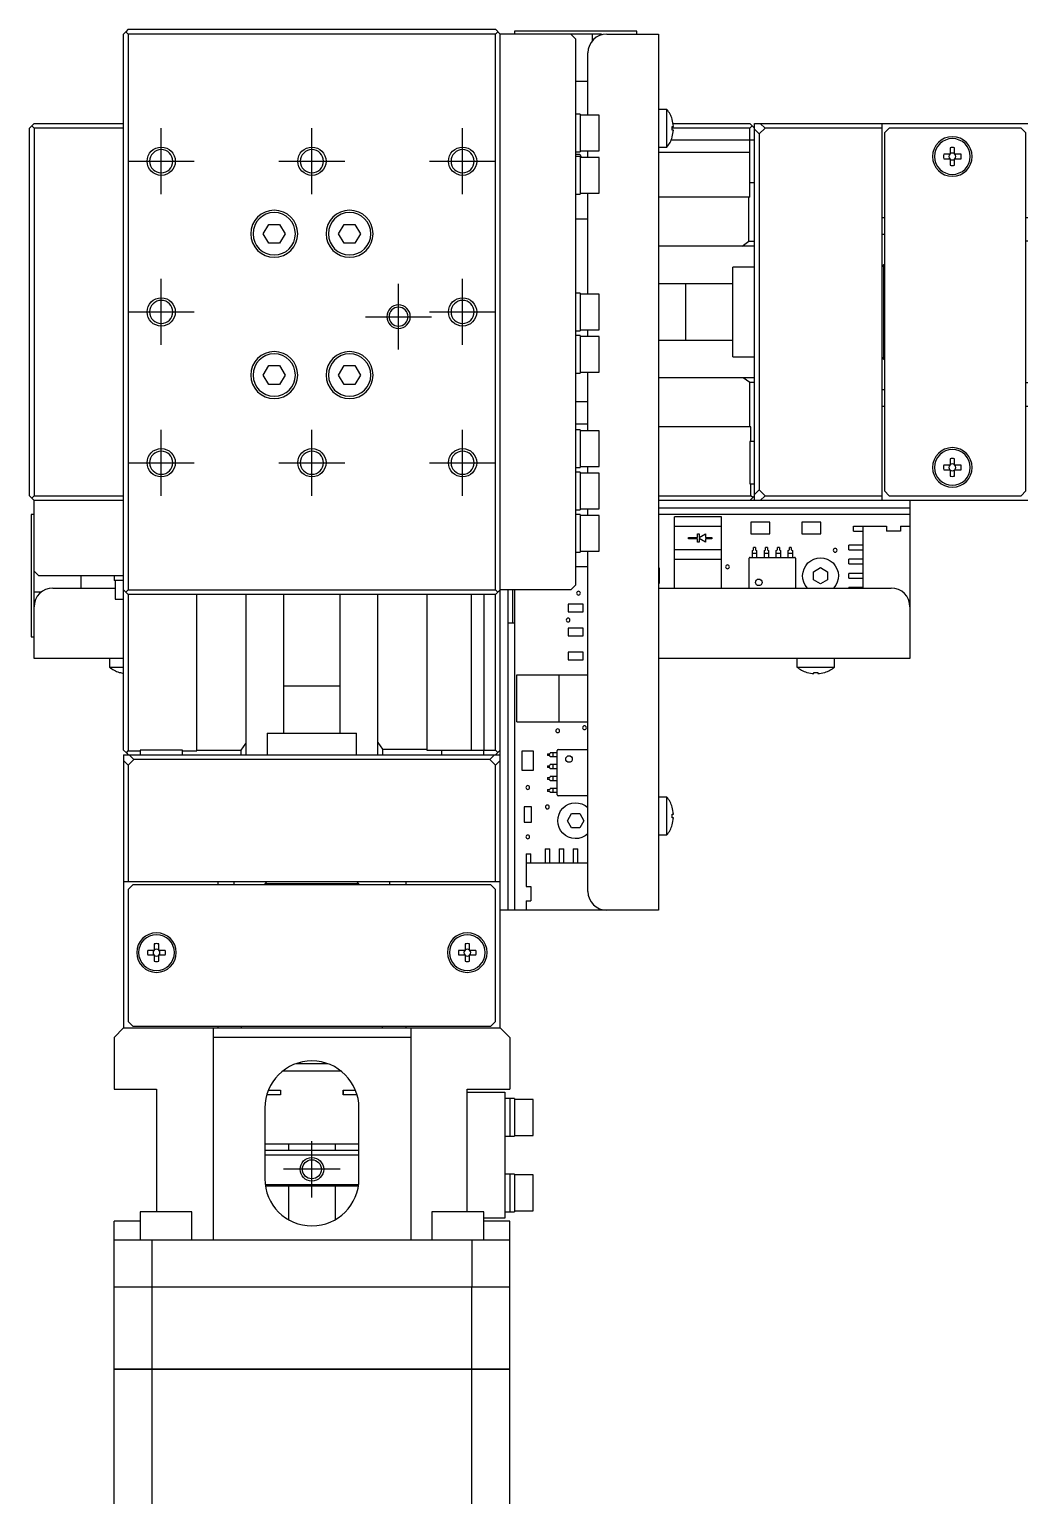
# Model space of a CAD drawing. Extents: x 0 to 869, y -8 to 525.
# Drawn here: x 115.8 to 221.8, y 258.3 to 413.9 of the extents above; entities that cross this region are included whole.
import ezdxf

# ---------------------------------------------------------------- set-up
doc = ezdxf.new("R2010")
doc.units = 0
doc.header["$LTSCALE"] = 0.5
doc.linetypes.add('CENTER', pattern=[50.8, 31.75, -6.35, 6.35, -6.35])
for name, color, linetype in [('MSM_CENTER', 1, 'CENTER'), ('MSM_CONTINUOUS', 7, 'CONTINUOUS'), ('MSM_NARROW', 5, 'CONTINUOUS')]:
    doc.layers.add(name, color=color, linetype=linetype)

msp = doc.modelspace()

# ---------------------------------------------------------------- linework, layer by layer
at = {"layer": 'MSM_CENTER'}
for p, q in [((129.78, 396.41), (129.78, 403.41)), ((145.78, 396.41), (145.78, 403.41)), ((161.78, 396.41), (161.78, 403.41)), ((126.28, 399.91), (133.28, 399.91)), ((142.28, 399.91), (149.28, 399.91)), ((158.28, 399.91), (165.28, 399.91)), ((129.78, 380.41), (129.78, 387.41)), ((154.98, 379.91), (154.98, 386.91)), ((161.78, 380.41), (161.78, 387.41)), ((126.28, 383.91), (133.28, 383.91)), ((151.48, 383.41), (158.48, 383.41)), ((158.28, 383.91), (165.28, 383.91)), ((129.78, 364.41), (129.78, 371.41)), ((145.78, 364.41), (145.78, 371.41)), ((161.78, 364.41), (161.78, 371.41)), ((126.28, 367.91), (133.28, 367.91)), ((142.28, 367.91), (149.28, 367.91)), ((158.28, 367.91), (165.28, 367.91)), ((145.78, 289.91), (145.78, 295.91)), ((148.78, 292.91), (142.78, 292.91))]:
    msp.add_line(p, q, dxfattribs=at)
at = {"layer": 'MSM_CONTINUOUS'}
for p, q in [((126.03, 413.66), (125.78, 413.41)), ((125.78, 337.41), (125.78, 413.41)), ((126.28, 413.91), (126.03, 413.66)), ((126.28, 413.41), (126.03, 413.66)), ((126.28, 413.91), (165.28, 413.91)), ((165.28, 413.41), (126.28, 413.41)), ((126.28, 413.41), (126.28, 354.41)), ((165.78, 413.41), (165.28, 413.91)), ((165.53, 413.66), (165.28, 413.41)), ((165.28, 354.41), (165.28, 413.41)), ((176.53, 413.41), (165.78, 413.41)), ((165.78, 307.91), (165.78, 413.41)), ((180.28, 413.71), (167.28, 413.71)), ((167.28, 413.71), (167.28, 413.41)), ((173.78, 412.91), (173.28, 413.41)), ((173.78, 412.91), (173.78, 354.91)), ((175.53, 413.41), (175.53, 412.67)), ((176.53, 413.33), (176.53, 413.41)), ((177.08, 413.41), (182.58, 413.41)), ((180.28, 413.41), (180.28, 413.71)), ((182.58, 413.41), (182.58, 320.41)), ((175.08, 404.81), (175.08, 411.41)), ((173.78, 408.41), (175.08, 408.41)), ((174.28, 404.91), (173.78, 404.91)), ((174.28, 404.91), (174.28, 400.91)), ((176.28, 404.81), (174.28, 404.81)), ((176.28, 401.01), (176.28, 404.81)), ((183.48, 405.41), (182.58, 405.41)), ((183.48, 401.41), (183.48, 405.41)), ((116.28, 403.91), (115.78, 403.41)), ((115.78, 364.41), (115.78, 403.41)), ((116.03, 403.66), (116.28, 403.41)), ((116.28, 403.91), (125.78, 403.91)), ((116.28, 403.41), (116.28, 364.41)), ((125.78, 403.41), (116.28, 403.41)), ((184.03, 404.34), (184.03, 404.36)), ((184.03, 403.61), (184.16, 403.61)), ((184.03, 403.21), (184.03, 403.61)), ((192.28, 403.41), (184.03, 403.41)), ((184.16, 403.21), (184.03, 403.21)), ((184.13, 403.91), (192.28, 403.91)), ((192.53, 403.66), (192.28, 403.91)), ((192.28, 403.41), (192.53, 403.66)), ((192.28, 402.17), (192.28, 403.41)), ((192.78, 403.41), (192.53, 403.66)), ((192.78, 403.91), (221.78, 403.91)), ((192.78, 363.91), (192.78, 403.91)), ((193.28, 402.8), (192.78, 403.3)), ((193.89, 403.41), (193.28, 402.8)), ((193.39, 403.91), (193.89, 403.41)), ((206.28, 403.41), (193.89, 403.41)), ((206.28, 403.91), (206.28, 363.91)), ((207.08, 403.41), (206.58, 402.91)), ((221.08, 403.41), (207.08, 403.41)), ((221.58, 402.91), (221.08, 403.41)), ((183.93, 402.17), (192.28, 402.17)), ((184.03, 402.46), (184.03, 402.48)), ((192.28, 396.11), (192.28, 402.16)), ((192.78, 402.16), (192.28, 402.16)), ((193.28, 402.8), (193.28, 365.02)), ((206.58, 402.91), (206.58, 364.91)), ((221.58, 364.91), (221.58, 402.91)), ((173.78, 400.91), (174.28, 400.91)), ((173.78, 400.66), (174.21, 400.66)), ((174.28, 400.41), (173.78, 400.41)), ((174.21, 400.66), (174.41, 400.31)), ((174.28, 401.01), (176.28, 401.01)), ((174.28, 400.41), (174.28, 396.41)), ((176.28, 400.31), (174.28, 400.31)), ((175.08, 400.31), (175.08, 401.01)), ((176.28, 396.51), (176.28, 400.31)), ((182.58, 401.41), (183.48, 401.41)), ((192.28, 400.85), (182.58, 400.85)), ((213.54, 400.65), (212.86, 400.65)), ((212.86, 400.17), (213.54, 400.17)), ((213.54, 401.33), (213.54, 400.65)), ((213.54, 400.17), (213.54, 399.49)), ((214.02, 400.65), (214.02, 401.33)), ((214.7, 400.65), (214.02, 400.65)), ((214.02, 399.49), (214.02, 400.17)), ((214.02, 400.17), (214.7, 400.17)), ((192.28, 397.66), (192.78, 397.66)), ((173.78, 396.41), (174.28, 396.41)), ((174.28, 396.51), (176.28, 396.51)), ((175.08, 385.81), (175.08, 396.51)), ((192.28, 396.11), (182.58, 396.11)), ((192.18, 391.41), (192.18, 396.11)), ((173.78, 393.81), (175.08, 393.81)), ((206.58, 393.91), (206.28, 393.91)), ((221.78, 393.91), (221.58, 393.91)), ((140.62, 392.21), (141.2, 393.21)), ((141.2, 393.21), (142.35, 393.21)), ((142.35, 393.21), (142.93, 392.21)), ((148.62, 392.21), (149.2, 393.21)), ((149.2, 393.21), (150.35, 393.21)), ((150.35, 393.21), (150.93, 392.21)), ((141.2, 391.21), (140.62, 392.21)), ((142.35, 391.21), (141.2, 391.21)), ((142.93, 392.21), (142.35, 391.21)), ((149.2, 391.21), (148.62, 392.21)), ((150.35, 391.21), (149.2, 391.21)), ((150.93, 392.21), (150.35, 391.21)), ((192.78, 390.91), (182.58, 390.91)), ((191.47, 390.91), (192.18, 391.41)), ((192.18, 391.41), (192.78, 391.41)), ((206.28, 392.16), (206.58, 392.16)), ((221.78, 391.41), (221.58, 391.41)), ((190.48, 379.16), (190.48, 388.66)), ((192.78, 388.66), (190.48, 388.66)), ((206.48, 388.91), (206.28, 388.71)), ((206.48, 388.91), (206.48, 378.91)), ((206.58, 388.91), (206.48, 388.91)), ((190.48, 386.91), (182.58, 386.91)), ((185.48, 380.91), (185.48, 386.91)), ((174.28, 385.91), (173.78, 385.91)), ((174.28, 385.91), (174.28, 381.91)), ((176.28, 385.81), (174.28, 385.81)), ((176.28, 382.01), (176.28, 385.81)), ((173.78, 381.91), (174.28, 381.91)), ((174.28, 381.41), (173.78, 381.41)), ((174.28, 382.01), (176.28, 382.01)), ((174.28, 381.41), (174.28, 377.41)), ((175.08, 381.31), (175.08, 382.01)), ((176.28, 381.31), (174.28, 381.31)), ((176.28, 377.51), (176.28, 381.31)), ((182.58, 380.91), (190.48, 380.91)), ((140.62, 377.21), (141.2, 378.21)), ((141.2, 378.21), (142.35, 378.21)), ((142.35, 378.21), (142.93, 377.21)), ((148.62, 377.21), (149.2, 378.21)), ((149.2, 378.21), (150.35, 378.21)), ((150.35, 378.21), (150.93, 377.21)), ((190.48, 379.16), (192.78, 379.16)), ((206.28, 379.11), (206.48, 378.91)), ((206.48, 378.91), (206.58, 378.91)), ((141.2, 376.21), (140.62, 377.21)), ((142.93, 377.21), (142.35, 376.21)), ((149.2, 376.21), (148.62, 377.21)), ((150.93, 377.21), (150.35, 376.21)), ((173.78, 377.41), (174.28, 377.41)), ((174.28, 377.51), (176.28, 377.51)), ((175.08, 371.31), (175.08, 377.51)), ((192.78, 376.91), (182.58, 376.91)), ((192.28, 376.41), (191.57, 376.91)), ((142.35, 376.21), (141.2, 376.21)), ((150.35, 376.21), (149.2, 376.21)), ((192.28, 371.71), (192.28, 376.41)), ((192.78, 376.41), (192.28, 376.41)), ((206.58, 375.66), (206.28, 375.66)), ((221.58, 376.41), (221.78, 376.41)), ((173.78, 374.41), (175.08, 374.41)), ((206.28, 373.91), (206.58, 373.91)), ((221.58, 373.91), (221.78, 373.91)), ((175.08, 372.01), (173.78, 372.01)), ((174.28, 371.41), (173.78, 371.41)), ((174.28, 371.41), (174.28, 367.41)), ((176.28, 371.31), (174.28, 371.31)), ((176.28, 367.51), (176.28, 371.31)), ((192.38, 371.71), (182.58, 371.71)), ((192.38, 370.16), (192.38, 371.71)), ((192.28, 370.16), (192.28, 365.66)), ((192.78, 370.16), (192.28, 370.16)), ((173.78, 367.41), (174.28, 367.41)), ((174.28, 367.51), (176.28, 367.51)), ((175.08, 366.81), (175.08, 367.51)), ((213.54, 367.65), (212.86, 367.65)), ((213.54, 368.33), (213.54, 367.65)), ((214.02, 367.65), (214.02, 368.33)), ((214.7, 367.65), (214.02, 367.65)), ((174.28, 366.91), (173.78, 366.91)), ((174.28, 366.91), (174.28, 362.91)), ((176.28, 366.81), (174.28, 366.81)), ((176.28, 363.01), (176.28, 366.81)), ((212.86, 367.17), (213.54, 367.17)), ((213.54, 367.17), (213.54, 366.49)), ((214.02, 367.17), (214.7, 367.17)), ((214.02, 366.49), (214.02, 367.17)), ((115.78, 364.41), (116.28, 363.91)), ((116.28, 364.41), (116.03, 364.16)), ((116.28, 364.41), (125.78, 364.41)), ((182.58, 364.41), (192.38, 364.41)), ((192.28, 365.66), (192.78, 365.66)), ((192.28, 363.91), (192.78, 364.41)), ((192.38, 364.41), (192.38, 365.66)), ((192.58, 364.21), (192.38, 364.41)), ((192.78, 364.52), (193.28, 365.02)), ((193.28, 365.02), (193.89, 364.41)), ((193.89, 364.41), (193.39, 363.91)), ((193.89, 364.41), (206.28, 364.41)), ((206.58, 364.91), (207.08, 364.41)), ((207.08, 364.41), (221.08, 364.41)), ((221.08, 364.41), (221.58, 364.91)), ((116.28, 347.11), (116.28, 363.91)), ((125.78, 363.91), (116.28, 363.91)), ((173.78, 362.91), (174.28, 362.91)), ((174.28, 363.01), (176.28, 363.01)), ((175.08, 362.31), (175.08, 363.01)), ((221.78, 363.91), (182.58, 363.91)), ((182.58, 363.11), (209.28, 363.11)), ((209.28, 363.91), (209.28, 347.11)), ((116.28, 362.41), (115.98, 362.41)), ((115.98, 362.41), (115.98, 349.41)), ((174.28, 362.41), (173.78, 362.41)), ((174.28, 362.41), (174.28, 358.41)), ((176.28, 362.31), (174.28, 362.31)), ((176.28, 358.51), (176.28, 362.31)), ((209.28, 362.41), (182.58, 362.41)), ((189.28, 362.16), (184.28, 362.16)), ((184.28, 354.61), (184.28, 362.16)), ((184.28, 361.16), (189.28, 361.16)), ((189.28, 354.61), (189.28, 362.16)), ((192.4, 361.61), (192.4, 360.36)), ((194.4, 361.61), (192.4, 361.61)), ((194.4, 360.36), (194.4, 361.61)), ((197.8, 361.61), (197.8, 360.36)), ((199.8, 361.61), (197.8, 361.61)), ((199.8, 360.36), (199.8, 361.61)), ((203.28, 360.66), (203.28, 361.16)), ((203.28, 361.16), (206.78, 361.16)), ((204.28, 361.16), (204.28, 354.61)), ((206.78, 361.16), (206.78, 360.66)), ((208.28, 361.16), (208.28, 360.66)), ((208.28, 361.16), (209.28, 361.16)), ((185.78, 359.98), (186.73, 359.98)), ((185.78, 359.83), (185.78, 359.98)), ((186.73, 359.83), (185.78, 359.83)), ((186.73, 360.36), (186.88, 360.36)), ((186.73, 359.98), (186.73, 360.36)), ((186.73, 359.46), (186.73, 359.83)), ((186.88, 360.36), (186.88, 359.97)), ((186.88, 359.97), (187.56, 360.36)), ((187.56, 359.46), (186.88, 359.85)), ((186.88, 359.85), (186.88, 359.46)), ((187.56, 360.36), (187.56, 359.98)), ((187.56, 359.98), (188.26, 359.98)), ((188.26, 359.83), (187.56, 359.83)), ((187.56, 359.83), (187.56, 359.46)), ((188.26, 359.98), (188.26, 359.83)), ((192.4, 360.36), (194.4, 360.36)), ((197.8, 360.36), (199.8, 360.36)), ((203.28, 360.66), (204.28, 360.66)), ((208.28, 360.66), (206.78, 360.66)), ((173.78, 358.41), (174.28, 358.41)), ((174.28, 358.51), (176.28, 358.51)), ((175.08, 322.41), (175.08, 358.51)), ((189.28, 358.66), (184.28, 358.66)), ((186.88, 359.46), (186.73, 359.46)), ((192.55, 358.59), (192.67, 358.66)), ((192.55, 357.86), (192.55, 358.59)), ((192.55, 358.3), (192.98, 358.3)), ((192.67, 358.66), (192.67, 358.91)), ((192.87, 358.91), (192.67, 358.91)), ((192.87, 358.91), (192.87, 358.66)), ((192.87, 358.66), (192.98, 358.59)), ((192.98, 358.59), (192.98, 357.86)), ((193.82, 358.59), (193.94, 358.66)), ((193.82, 357.86), (193.82, 358.59)), ((193.82, 358.3), (194.25, 358.3)), ((194.14, 358.91), (193.94, 358.91)), ((193.94, 358.66), (193.94, 358.91)), ((194.14, 358.91), (194.14, 358.66)), ((194.14, 358.66), (194.25, 358.59)), ((194.25, 358.59), (194.25, 357.86)), ((195.09, 358.59), (195.21, 358.66)), ((195.09, 357.86), (195.09, 358.59)), ((195.09, 358.3), (195.52, 358.3)), ((195.41, 358.91), (195.21, 358.91)), ((195.21, 358.66), (195.21, 358.91)), ((195.41, 358.91), (195.41, 358.66)), ((195.41, 358.66), (195.52, 358.59)), ((195.52, 358.59), (195.52, 357.86)), ((196.36, 358.59), (196.48, 358.66)), ((196.36, 357.86), (196.36, 358.59)), ((196.36, 358.3), (196.79, 358.3)), ((196.68, 358.91), (196.48, 358.91)), ((196.48, 358.66), (196.48, 358.91)), ((196.68, 358.91), (196.68, 358.66)), ((196.68, 358.66), (196.79, 358.59)), ((196.79, 358.59), (196.79, 357.86)), ((202.78, 358.66), (202.78, 359.16)), ((204.28, 359.16), (202.78, 359.16)), ((202.78, 358.66), (204.28, 358.66)), ((173.78, 356.91), (175.08, 356.91)), ((182.69, 356.71), (182.58, 356.71)), ((182.69, 355.11), (182.69, 356.71)), ((184.28, 357.66), (189.28, 357.66)), ((192.22, 354.61), (192.22, 357.76)), ((192.32, 357.86), (197.02, 357.86)), ((197.12, 357.76), (197.12, 354.61)), ((199.03, 356.34), (199.78, 356.78)), ((199.78, 356.78), (200.53, 356.34)), ((202.78, 357.16), (202.78, 357.66)), ((204.28, 357.66), (202.78, 357.66)), ((202.78, 357.16), (204.28, 357.16)), ((116.28, 356.41), (116.78, 355.91)), ((125.78, 355.91), (116.78, 355.91)), ((121.28, 354.61), (121.28, 355.91)), ((124.78, 355.91), (124.78, 355.41)), ((125.78, 355.41), (124.78, 355.41)), ((124.88, 355.41), (124.88, 353.41)), ((173.28, 354.41), (173.78, 354.91)), ((182.58, 355.11), (182.69, 355.11)), ((199.03, 355.48), (199.03, 356.34)), ((199.78, 355.04), (199.03, 355.48)), ((200.53, 355.48), (199.78, 355.04)), ((200.53, 356.34), (200.53, 355.48)), ((202.78, 355.66), (202.78, 356.16)), ((204.28, 356.16), (202.78, 356.16)), ((202.78, 355.66), (204.28, 355.66)), ((117.01, 354.16), (116.28, 354.16)), ((118.28, 354.61), (124.88, 354.61)), ((124.88, 353.41), (125.78, 353.41)), ((125.78, 354.41), (126.03, 354.16)), ((126.03, 354.16), (126.28, 354.41)), ((126.03, 354.16), (126.28, 353.91)), ((126.28, 354.41), (165.28, 354.41)), ((126.28, 353.91), (126.28, 337.31)), ((165.28, 353.91), (126.28, 353.91)), ((133.58, 337.31), (133.58, 353.91)), ((138.78, 353.91), (138.78, 336.91)), ((142.78, 353.91), (142.78, 339.21)), ((148.78, 339.21), (148.78, 353.91)), ((152.78, 336.91), (152.78, 353.91)), ((157.98, 353.91), (157.98, 337.41)), ((162.72, 337.41), (162.72, 353.91)), ((164.04, 353.91), (164.04, 337.41)), ((165.28, 354.41), (165.53, 354.16)), ((165.28, 353.91), (165.78, 354.41)), ((165.28, 337.41), (165.28, 353.91)), ((173.28, 354.41), (165.78, 354.41)), ((166.58, 354.41), (166.58, 320.41)), ((167.08, 354.41), (167.08, 350.91)), ((167.28, 354.41), (167.28, 320.41)), ((182.58, 354.61), (207.28, 354.61)), ((202.78, 354.61), (202.78, 354.66)), ((204.28, 354.66), (202.78, 354.66)), ((172.98, 352.88), (172.98, 352.08)), ((174.58, 352.88), (172.98, 352.88)), ((172.98, 352.08), (174.58, 352.08)), ((174.58, 352.08), (174.58, 352.88)), ((166.58, 350.91), (167.28, 350.91)), ((172.98, 350.34), (172.98, 349.54)), ((174.58, 350.34), (172.98, 350.34)), ((174.58, 349.54), (174.58, 350.34)), ((115.98, 349.41), (116.28, 349.41)), ((172.98, 349.54), (174.58, 349.54)), ((125.78, 347.11), (116.28, 347.11)), ((124.28, 347.11), (124.28, 346.21)), ((172.98, 347.8), (172.98, 347)), ((174.58, 347.8), (172.98, 347.8)), ((174.58, 347), (174.58, 347.8)), ((209.28, 347.11), (182.58, 347.11)), ((197.28, 347.11), (197.28, 346.21)), ((201.28, 346.21), (201.28, 347.11)), ((124.28, 346.21), (125.78, 346.21)), ((125.33, 345.65), (125.35, 345.65)), ((172.98, 347), (174.58, 347)), ((197.28, 346.21), (201.28, 346.21)), ((198.33, 345.65), (198.35, 345.65)), ((199.08, 345.65), (199.48, 345.65)), ((199.08, 345.52), (199.08, 345.65)), ((199.48, 345.65), (199.48, 345.52)), ((200.21, 345.65), (200.23, 345.65)), ((142.78, 344.21), (148.78, 344.21)), ((167.53, 340.41), (167.53, 345.41)), ((167.53, 345.41), (175.08, 345.41)), ((172.03, 340.41), (172.03, 345.41)), ((167.53, 340.41), (175.08, 340.41)), ((138.28, 337.41), (138.78, 338.12)), ((141.03, 339.21), (150.53, 339.21)), ((141.03, 339.21), (141.03, 336.91)), ((150.53, 336.91), (150.53, 339.21)), ((152.78, 338.22), (153.28, 337.51)), ((125.78, 337.41), (126.08, 337.11)), ((125.78, 336.91), (165.78, 336.91)), ((125.78, 336.91), (125.78, 307.91)), ((126.28, 335.8), (125.78, 336.3)), ((126.08, 337.11), (126.28, 337.31)), ((126.08, 337.11), (126.28, 336.91)), ((126.28, 337.31), (127.53, 337.31)), ((126.89, 336.41), (126.28, 335.8)), ((126.39, 336.91), (126.89, 336.41)), ((164.66, 336.41), (126.89, 336.41)), ((132.03, 337.41), (127.53, 337.41)), ((127.53, 337.41), (127.53, 336.91)), ((132.03, 336.91), (132.03, 337.41)), ((132.03, 337.31), (133.58, 337.31)), ((133.58, 337.41), (138.28, 337.41)), ((138.28, 336.91), (138.28, 337.41)), ((153.28, 337.51), (153.28, 336.91)), ((153.28, 337.51), (157.98, 337.51)), ((157.98, 337.41), (164.03, 337.41)), ((159.53, 337.41), (159.53, 336.91)), ((164.03, 336.91), (164.03, 337.41)), ((164.04, 337.41), (165.28, 337.41)), ((164.66, 336.41), (165.16, 336.91)), ((165.28, 335.8), (164.66, 336.41)), ((165.28, 337.41), (165.53, 337.16)), ((165.28, 336.91), (165.53, 337.16)), ((165.78, 336.3), (165.28, 335.8)), ((165.53, 337.16), (165.78, 337.41)), ((169.32, 337.28), (168.07, 337.28)), ((168.07, 337.28), (168.07, 335.28)), ((169.32, 335.28), (169.32, 337.28)), ((170.78, 337.02), (171.03, 337.02)), ((170.78, 337.02), (170.78, 336.82)), ((171.03, 336.82), (170.78, 336.82)), ((171.03, 337.02), (171.09, 337.13)), ((171.09, 336.7), (171.03, 336.82)), ((171.83, 337.13), (171.09, 337.13)), ((171.83, 336.7), (171.09, 336.7)), ((171.39, 336.7), (171.39, 337.13)), ((171.83, 332.66), (171.83, 337.36)), ((171.93, 337.46), (175.08, 337.46)), ((126.28, 335.8), (126.28, 323.41)), ((165.28, 323.41), (165.28, 335.8)), ((168.07, 335.28), (169.32, 335.28)), ((170.78, 335.75), (170.78, 335.55)), ((170.78, 335.75), (171.03, 335.75)), ((171.03, 335.55), (170.78, 335.55)), ((171.03, 335.75), (171.09, 335.86)), ((171.09, 335.43), (171.03, 335.55)), ((171.83, 335.86), (171.09, 335.86)), ((171.83, 335.43), (171.09, 335.43)), ((171.39, 335.43), (171.39, 335.86)), ((170.78, 334.48), (170.78, 334.28)), ((170.78, 334.48), (171.03, 334.48)), ((171.03, 334.28), (170.78, 334.28)), ((170.78, 333.21), (171.03, 333.21)), ((170.78, 333.21), (170.78, 333.01)), ((171.03, 334.48), (171.09, 334.59)), ((171.09, 334.16), (171.03, 334.28)), ((171.03, 333.21), (171.09, 333.32)), ((171.83, 334.59), (171.09, 334.59)), ((171.83, 334.16), (171.09, 334.16)), ((171.83, 333.32), (171.09, 333.32)), ((171.39, 334.16), (171.39, 334.59)), ((171.39, 332.89), (171.39, 333.32)), ((171.03, 333.01), (170.78, 333.01)), ((171.09, 332.89), (171.03, 333.01)), ((171.83, 332.89), (171.09, 332.89)), ((175.08, 332.56), (171.93, 332.56)), ((183.48, 332.41), (182.58, 332.41)), ((183.48, 328.41), (183.48, 332.41)), ((169.1, 331.37), (168.3, 331.37)), ((168.3, 331.37), (168.3, 329.77)), ((169.1, 329.77), (169.1, 331.37)), ((172.91, 329.91), (173.34, 330.66)), ((173.34, 330.66), (174.21, 330.66)), ((174.21, 330.66), (174.64, 329.91)), ((184.03, 331.34), (184.03, 331.36)), ((184.03, 330.61), (184.16, 330.61)), ((184.03, 330.21), (184.03, 330.61)), ((184.16, 330.21), (184.03, 330.21)), ((168.3, 329.77), (169.1, 329.77)), ((173.34, 329.16), (172.91, 329.91)), ((174.21, 329.16), (173.34, 329.16)), ((174.64, 329.91), (174.21, 329.16)), ((182.58, 328.41), (183.48, 328.41)), ((184.03, 329.46), (184.03, 329.48)), ((170.53, 326.91), (171.03, 326.91)), ((170.53, 326.91), (170.53, 325.41)), ((171.03, 325.41), (171.03, 326.91)), ((172.03, 326.91), (172.53, 326.91)), ((172.03, 326.91), (172.03, 325.41)), ((172.53, 325.41), (172.53, 326.91)), ((173.53, 326.91), (174.03, 326.91)), ((173.53, 326.91), (173.53, 325.41)), ((174.03, 325.41), (174.03, 326.91)), ((175.03, 326.91), (175.08, 326.91)), ((175.03, 326.91), (175.03, 325.41)), ((168.53, 326.41), (168.53, 322.91)), ((168.53, 326.41), (169.03, 326.41)), ((175.08, 325.41), (168.53, 325.41)), ((169.03, 325.41), (169.03, 326.41)), ((165.78, 323.41), (125.78, 323.41)), ((126.78, 323.11), (126.28, 322.61)), ((126.28, 322.61), (126.28, 308.61)), ((164.78, 323.11), (126.78, 323.11)), ((135.78, 323.41), (135.78, 323.11)), ((137.53, 323.11), (137.53, 323.41)), ((140.98, 323.41), (140.78, 323.21)), ((150.78, 323.21), (140.78, 323.21)), ((140.78, 323.21), (140.78, 323.11)), ((150.78, 323.21), (150.58, 323.41)), ((150.78, 323.11), (150.78, 323.21)), ((154.03, 323.41), (154.03, 323.11)), ((155.78, 323.11), (155.78, 323.41)), ((165.28, 322.61), (164.78, 323.11)), ((165.28, 308.61), (165.28, 322.61)), ((168.53, 322.91), (169.03, 322.91)), ((169.03, 322.91), (169.03, 321.41)), ((168.53, 321.41), (169.03, 321.41)), ((168.53, 321.41), (168.53, 320.41)), ((182.58, 320.41), (165.78, 320.41)), ((129.04, 316.15), (128.36, 316.15)), ((129.04, 316.83), (129.04, 316.15)), ((129.52, 316.15), (129.52, 316.83)), ((130.2, 316.15), (129.52, 316.15)), ((162.04, 316.15), (161.36, 316.15)), ((162.04, 316.83), (162.04, 316.15)), ((162.52, 316.15), (162.52, 316.83)), ((163.2, 316.15), (162.52, 316.15)), ((128.36, 315.67), (129.04, 315.67)), ((129.04, 315.67), (129.04, 314.99)), ((129.52, 315.67), (130.2, 315.67)), ((129.52, 314.99), (129.52, 315.67)), ((161.36, 315.67), (162.04, 315.67)), ((162.04, 315.67), (162.04, 314.99)), ((162.52, 314.99), (162.52, 315.67)), ((162.52, 315.67), (163.2, 315.67)), ((126.28, 308.61), (126.78, 308.11)), ((164.78, 308.11), (165.28, 308.61)), ((125.78, 307.91), (124.78, 306.91)), ((124.78, 306.91), (124.78, 301.41)), ((125.78, 307.91), (165.78, 307.91)), ((126.78, 308.11), (164.78, 308.11)), ((135.28, 307.91), (135.28, 285.41)), ((156.28, 306.91), (135.28, 306.91)), ((135.78, 308.11), (135.78, 307.91)), ((138.28, 308.11), (138.28, 307.91)), ((153.28, 307.91), (153.28, 308.11)), ((155.78, 307.91), (155.78, 308.11)), ((156.28, 307.91), (156.28, 285.41)), ((166.78, 306.91), (165.78, 307.91)), ((166.78, 306.91), (166.78, 301.41)), ((147.48, 304.11), (144.07, 304.11)), ((144.53, 304.25), (144.53, 304.11)), ((147.03, 304.11), (147.03, 304.25)), ((148.91, 303.31), (142.65, 303.31)), ((124.78, 301.41), (129.28, 301.41)), ((129.28, 301.41), (129.28, 288.41)), ((142.44, 300.81), (140.98, 300.81)), ((141.15, 301.31), (142.44, 301.31)), ((142.43, 301.31), (142.43, 300.81)), ((142.44, 301.31), (142.44, 300.81)), ((149.11, 301.31), (150.4, 301.31)), ((149.11, 300.81), (149.11, 301.31)), ((150.58, 300.81), (149.11, 300.81)), ((149.13, 300.81), (149.13, 301.31)), ((162.28, 301.41), (166.78, 301.41)), ((162.28, 288.41), (162.28, 301.41)), ((162.28, 301.11), (166.28, 301.11)), ((166.28, 301.11), (166.28, 287.71)), ((167.28, 300.41), (166.28, 300.41)), ((166.78, 300.41), (166.78, 296.41)), ((167.28, 300.41), (167.28, 296.41)), ((140.78, 299.41), (140.78, 291.91)), ((150.78, 291.91), (150.78, 299.41)), ((169.28, 300.31), (167.28, 300.31)), ((169.28, 296.51), (169.28, 300.31)), ((166.28, 296.41), (167.28, 296.41)), ((167.28, 296.51), (169.28, 296.51)), ((140.78, 295.61), (150.78, 295.61)), ((150.78, 294.91), (140.78, 294.91)), ((150.78, 294.41), (140.78, 294.41)), ((143.28, 295.61), (143.28, 294.91)), ((148.28, 294.91), (148.28, 295.61)), ((140.81, 291.31), (150.74, 291.31)), ((150.71, 291.11), (140.84, 291.11)), ((143.28, 291.11), (143.28, 287.58)), ((148.28, 287.58), (148.28, 291.11)), ((167.28, 292.41), (166.28, 292.41)), ((166.78, 292.41), (166.78, 288.41)), ((167.28, 292.41), (167.28, 288.41)), ((169.28, 292.31), (167.28, 292.31)), ((169.28, 288.51), (169.28, 292.31)), ((133.03, 288.41), (127.53, 288.41)), ((127.53, 288.41), (127.53, 285.41)), ((133.03, 285.41), (133.03, 288.41)), ((164.03, 288.41), (158.53, 288.41)), ((158.53, 288.41), (158.53, 285.41)), ((164.03, 285.41), (164.03, 288.41)), ((166.28, 288.41), (167.28, 288.41)), ((167.28, 288.51), (169.28, 288.51)), ((124.78, 271.71), (124.78, 287.41)), ((127.53, 287.41), (124.78, 287.41)), ((166.28, 287.71), (164.03, 287.71)), ((166.78, 287.41), (164.03, 287.41)), ((166.78, 271.71), (166.78, 287.41)), ((124.78, 285.41), (166.78, 285.41)), ((128.78, 285.41), (128.78, 280.41)), ((162.78, 280.41), (162.78, 285.41)), ((166.78, 280.41), (124.78, 280.41)), ((128.81, 271.71), (128.81, 280.41)), ((162.75, 271.71), (162.75, 280.41)), ((166.78, 271.71), (124.78, 271.71)), ((124.78, 247.71), (124.78, 271.66)), ((166.78, 271.66), (124.78, 271.66)), ((124.83, 271.66), (124.83, 271.71)), ((128.81, 247.71), (128.81, 271.66)), ((129.06, 271.66), (129.06, 271.71)), ((162.49, 271.66), (162.49, 271.71)), ((162.75, 247.71), (162.75, 271.66)), ((166.73, 271.66), (166.73, 271.71)), ((166.78, 235.41), (166.78, 271.66))]:
    msp.add_line(p, q, dxfattribs=at)
at = {"layer": 'MSM_CONTINUOUS', "extrusion": (0, 0, -1)}
for centre, radius in [((-213.78, 400.41), 2.1), ((-213.78, 400.41), 1.9), ((-129.78, 399.91), 1.23), ((-145.78, 399.91), 1.23), ((-161.78, 399.91), 1.23), ((-141.78, 392.21), 2.5), ((-141.78, 392.21), 2.25), ((-149.78, 392.21), 2.5), ((-149.78, 392.21), 2.25), ((-129.78, 383.91), 1.23), ((-161.78, 383.91), 1.23), ((-154.98, 383.41), 1.01), ((-141.78, 377.21), 2.5), ((-141.78, 377.21), 2.25), ((-149.78, 377.21), 2.5), ((-149.78, 377.21), 2.25), ((-129.78, 367.91), 1.23), ((-145.78, 367.91), 1.23), ((-161.78, 367.91), 1.23), ((-213.78, 367.41), 2.1), ((-213.78, 367.41), 1.9), ((-201.34, 358.61), 0.2), ((-189.91, 356.86), 0.2), ((-174.09, 354.06), 0.2), ((-172.98, 351.21), 0.2), ((-171.88, 339.46), 0.2), ((-174.72, 339.78), 0.2), ((-168.7, 333.43), 0.2), ((-170.78, 331.37), 0.2), ((-168.7, 328.19), 0.2), ((-129.28, 315.91), 2.1), ((-129.28, 315.91), 1.9), ((-162.28, 315.91), 2.1), ((-162.28, 315.91), 1.9)]:
    msp.add_circle(centre, radius, dxfattribs=at)
at = {"layer": 'MSM_CONTINUOUS'}
for centre, radius in [((193.22, 355.21), 0.35), ((173.08, 336.46), 0.35), ((145.78, 292.91), 1.01)]:
    msp.add_circle(centre, radius, dxfattribs=at)
for centre, radius, start, end in [((177.08, 411.41), 2, 90, 180), ((180.98, 403.41), 3.2, 17.27, 38.6822), ((180.98, 403.41), 3.19, 3.5904, 16.9053), ((180.98, 403.41), 3.19, 343.0947, 356.4096), ((180.98, 403.41), 3.2, 321.3178, 342.73), ((213.78, 400.41), 0.95, 165.3667, 194.6333), ((213.78, 400.41), 0.365, 138.8496, 221.1504), ((213.78, 400.41), 0.95, 75.3667, 104.6333), ((213.78, 400.41), 0.365, 48.8496, 131.1504), ((213.78, 400.41), 0.365, 228.8496, 311.1504), ((213.78, 400.41), 0.365, 318.8496, 41.1504), ((213.78, 400.41), 0.95, 345.3667, 14.6333), ((213.78, 400.41), 0.95, 255.3667, 284.6333), ((213.78, 367.41), 0.95, 165.3667, 194.6333), ((213.78, 367.41), 0.365, 138.8496, 221.1504), ((213.78, 367.41), 0.95, 75.3667, 104.6333), ((213.78, 367.41), 0.365, 48.8496, 131.1504), ((213.78, 367.41), 0.365, 318.8496, 41.1504), ((213.78, 367.41), 0.95, 345.3667, 14.6333), ((213.78, 367.41), 0.365, 228.8496, 311.1504), ((213.78, 367.41), 0.95, 255.3667, 284.6333), ((192.32, 357.76), 0.1, 90, 180), ((197.02, 357.76), 0.1, 0, 90), ((118.28, 352.61), 2, 90, 180), ((207.28, 352.61), 2, 0, 90), ((126.28, 348.71), 3.2, 231.3178, 252.73), ((126.28, 348.71), 3.19, 253.0947, 260.9929), ((199.28, 348.71), 3.2, 231.3178, 252.73), ((199.28, 348.71), 3.19, 253.0947, 266.4096), ((199.28, 348.71), 3.19, 273.5904, 286.9053), ((199.28, 348.71), 3.2, 287.27, 308.6822), ((171.93, 337.36), 0.1, 90, 180), ((171.93, 332.66), 0.1, 180, 270), ((180.98, 330.41), 3.2, 17.27, 38.6822), ((180.98, 330.41), 3.19, 3.5904, 16.9053), ((180.98, 330.41), 3.19, 343.0947, 356.4096), ((180.98, 330.41), 3.2, 321.3178, 342.73), ((177.08, 322.41), 2, 180, 270), ((129.28, 315.91), 0.95, 165.3667, 194.6333), ((129.28, 315.91), 0.365, 138.8496, 221.1504), ((129.28, 315.91), 0.95, 75.3667, 104.6333), ((129.28, 315.91), 0.365, 48.8496, 131.1504), ((129.28, 315.91), 0.365, 318.8496, 41.1504), ((129.28, 315.91), 0.95, 345.3667, 14.6333), ((162.28, 315.91), 0.95, 165.3667, 194.6333), ((162.28, 315.91), 0.365, 138.8496, 221.1504), ((162.28, 315.91), 0.95, 75.3667, 104.6333), ((162.28, 315.91), 0.365, 48.8496, 131.1504), ((162.28, 315.91), 0.365, 318.8496, 41.1504), ((162.28, 315.91), 0.95, 345.3667, 14.6333), ((129.28, 315.91), 0.365, 228.8496, 311.1504), ((129.28, 315.91), 0.95, 255.3667, 284.6333), ((162.28, 315.91), 0.365, 228.8496, 311.1504), ((162.28, 315.91), 0.95, 255.3667, 284.6333), ((145.78, 299.41), 5, 0, 180), ((145.78, 291.91), 5, 180, 0)]:
    msp.add_arc(centre, radius, start, end, dxfattribs=at)
at = {"layer": 'MSM_CONTINUOUS', "extrusion": (0, 0, -1)}
for centre, start, end in [((-199.78, 355.91), 316.8264, 223.1735), ((-173.78, 329.91), 226.8264, 133.1735)]:
    msp.add_arc(centre, 1.9, start, end, dxfattribs=at)
at = {"layer": 'MSM_NARROW'}
for centre, radius in [((129.78, 399.91), 1.5), ((145.78, 399.91), 1.5), ((161.78, 399.91), 1.5), ((129.78, 383.91), 1.5), ((161.78, 383.91), 1.5), ((129.78, 367.91), 1.5), ((145.78, 367.91), 1.5), ((161.78, 367.91), 1.5), ((145.78, 292.91), 1.25)]:
    msp.add_circle(centre, radius, dxfattribs=at)
at = {"layer": 'MSM_NARROW', "extrusion": (0, 0, -1)}
msp.add_circle((-154.98, 383.41), 1.25, dxfattribs=at)

doc.saveas('drawing.dxf')
